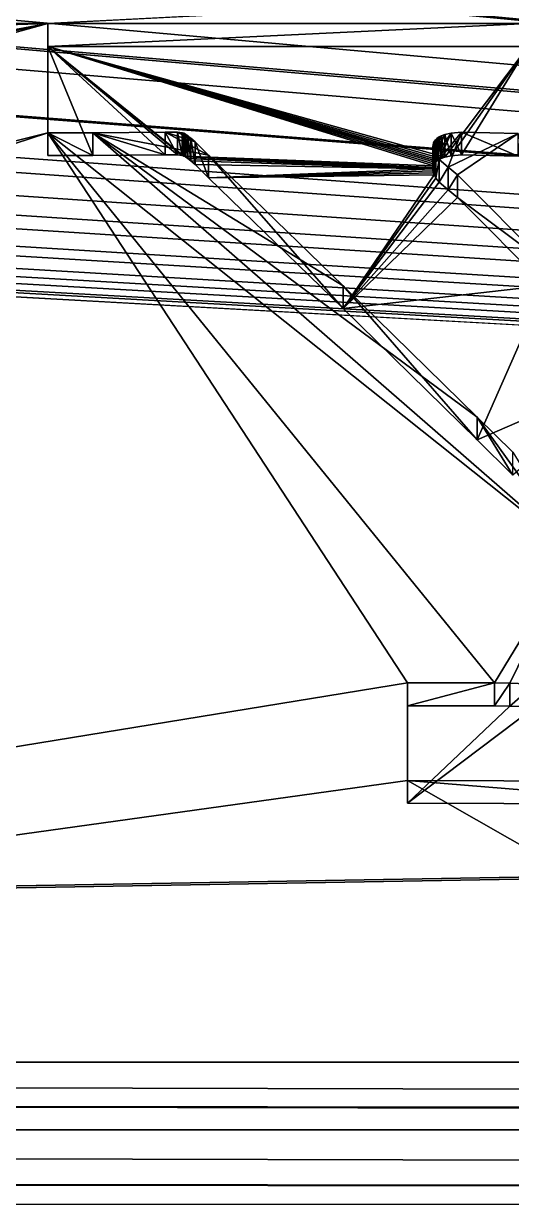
# Model space of a CAD drawing. Header units: metres. Extents: x 0 to 119, y 0 to 68.
# Drawn here: x 61.487 to 63.233, y 60.581 to 64.803 of the extents above; entities that cross this region are included whole.
import ezdxf

# ---------------------------------------------------------------- set-up
doc = ezdxf.new("R2010")
doc.units = ezdxf.units.M

msp = doc.modelspace()

# ---------------------------------------------------------------- linework, layer by layer
for points in [[(88.437897, 62.581509, 37.918488), (87.569298, 62.920338, 37.579655), (50.821098, 67, 33.5)], [(50.821098, 66, 34.5), (89.375198, 62.342007, 38.157993), (50.821098, 67, 33.5)], [(50.821098, 67, 33.5), (89.375198, 62.342007, 38.157993), (88.633743, 62.531464, 37.968533)], [(50.821098, 67, 33.5), (88.633743, 62.531464, 37.968533), (88.437897, 62.581509, 37.918488)], [(87.569298, 62.920338, 37.579655), (87.536636, 62.933086, 37.56691), (50.821098, 67, 33.5)], [(50.821098, 67, 33.5), (87.536636, 62.933086, 37.56691), (86.684731, 63.391529, 37.108467)], [(50.821098, 67, 33.5), (86.684731, 63.391529, 37.108467), (86.576988, 63.46772, 37.032284)], [(86.576988, 63.46772, 37.032284), (85.894836, 63.950054, 36.549946), (50.821098, 67, 33.5)], [(50.821098, 67, 33.5), (85.894836, 63.950054, 36.549946), (85.673393, 64.151131, 36.348873)], [(50.821098, 67, 33.5), (85.673393, 64.151131, 36.348873), (85.178619, 64.600388, 35.899612)], [(85.178619, 64.600388, 35.899612), (84.874023, 64.953468, 35.546532), (50.821098, 67, 33.5)], [(50.821098, 66, 34.5), (50.792446, 65.766663, 34.733341), (89.741478, 62.294712, 38.205288)], [(89.741478, 62.294712, 38.205288), (89.375198, 62.342007, 38.157993), (50.821098, 66, 34.5)], [(89.741478, 62.294712, 38.205288), (50.792446, 65.766663, 34.733341), (50.776531, 65.63707, 34.86293)], [(90.334648, 62.218117, 38.281879), (50.776531, 65.63707, 34.86293), (50.739777, 65.539383, 34.960613)], [(89.741478, 62.294712, 38.205288), (50.776531, 65.63707, 34.86293), (90.334648, 62.218117, 38.281879)], [(90.334648, 62.218117, 38.281879), (50.739777, 65.539383, 34.960613), (50.65696, 65.319267, 35.180725)], [(50.654789, 65.313507, 35.186493), (50.529243, 65.121895, 35.378098), (90.334648, 62.218117, 38.281879)], [(50.65696, 65.319267, 35.180725), (50.654789, 65.313507, 35.186493), (90.334648, 62.218117, 38.281879)], [(90.334648, 62.218117, 38.281879), (50.529243, 65.121895, 35.378098), (50.48299, 65.051315, 35.448681)], [(11.040807, 65.056313, 15.631657), (61.574043, 64.803192, 15.518578), (11.092014, 65.023819, 15.617141)], [(66.429298, 65.056313, 15.631657), (61.574043, 64.803192, 15.518578), (11.040807, 65.056313, 15.631657)], [(90.334648, 62.218117, 38.281879), (50.48299, 65.051315, 35.448681), (50.377182, 64.943848, 35.556145)], [(63.292458, 64.803192, 15.518578), (61.574043, 64.803192, 15.518578), (66.429298, 65.056313, 15.631657)], [(11.092014, 65.023819, 15.617141), (61.574043, 64.803192, 15.518578), (11.508127, 64.669487, 15.458845)], [(50.377182, 64.943848, 35.556145), (50.287701, 64.852966, 35.64703), (90.334648, 62.218117, 38.281879)], [(50.287701, 64.852966, 35.64703), (50.199875, 64.79055, 35.70945), (90.334648, 62.218117, 38.281879)], [(61.574043, 64.803192, 15.518578), (11.804089, 64.318237, 15.301926), (11.508127, 64.669487, 15.458845)], [(61.574043, 64.803192, 15.518578), (12.025978, 63.950264, 15.137533), (11.804089, 64.318237, 15.301926)], [(12.180837, 63.595631, 14.979101), (12.025978, 63.950264, 15.137533), (61.574043, 64.803192, 15.518578)], [(12.264416, 63.293896, 14.844301), (12.180837, 63.595631, 14.979101), (61.574043, 64.803192, 15.518578)], [(12.264416, 63.293896, 14.844301), (61.574043, 64.803192, 15.518578), (12.276782, 63.216114, 14.80955)], [(12.276782, 63.216114, 14.80955), (61.574043, 64.803192, 15.518578), (41.998653, 61.216206, 13.916095)], [(61.574043, 64.803192, 15.518578), (44.108002, 60.98106, 13.811046), (41.998653, 61.216206, 13.916095)], [(61.574043, 64.803192, 15.518578), (44.109184, 60.98093, 13.810987), (44.108002, 60.98106, 13.811046)], [(46.19746, 60.595196, 13.63866), (44.109184, 60.98093, 13.810987), (61.574043, 64.803192, 15.518578)], [(46.19746, 60.595196, 13.63866), (61.574043, 64.803192, 15.518578), (46.246803, 60.582371, 13.63293)], [(46.246803, 60.582371, 13.63293), (61.574043, 64.803192, 15.518578), (61.574043, 64.412682, 15.344118)], [(90.334648, 62.218117, 38.281879), (50.199875, 64.79055, 35.70945), (50.08651, 64.709984, 35.79002)], [(63.292458, 64.721611, 15.701184), (61.574043, 64.721611, 15.701184), (63.292458, 64.803192, 15.518578)], [(63.292458, 64.803192, 15.518578), (61.574043, 64.721611, 15.701184), (61.574043, 64.803192, 15.518578)], [(61.574043, 64.721611, 15.701184), (61.574043, 64.331108, 15.526724), (61.574043, 64.803192, 15.518578)], [(61.574043, 64.803192, 15.518578), (61.574043, 64.331108, 15.526724), (61.574043, 64.412682, 15.344118)], [(90.334648, 62.218117, 38.281879), (50.08651, 64.709984, 35.79002), (50.000286, 64.667099, 35.832905)], [(62.981323, 64.320343, 15.521915), (62.972263, 64.315514, 15.519759), (61.574043, 64.721611, 15.701184)], [(61.574043, 64.721611, 15.701184), (62.972263, 64.315514, 15.519759), (62.965752, 64.310692, 15.517606)], [(61.574043, 64.721611, 15.701184), (62.965752, 64.310692, 15.517606), (62.960835, 64.305679, 15.515366)], [(62.038204, 64.333496, 15.527792), (61.99324, 64.333519, 15.527803), (61.574043, 64.721611, 15.701184)], [(61.574043, 64.721611, 15.701184), (61.99324, 64.333519, 15.527803), (61.73423, 64.331108, 15.526724)], [(61.574043, 64.721611, 15.701184), (61.73423, 64.331108, 15.526724), (61.574043, 64.331108, 15.526724)], [(62.981323, 64.320343, 15.521915), (61.574043, 64.721611, 15.701184), (62.994362, 64.325111, 15.524047)], [(62.994362, 64.325111, 15.524047), (61.574043, 64.721611, 15.701184), (63.292458, 64.721611, 15.701184)], [(62.06036, 64.329201, 15.525872), (62.055729, 64.330833, 15.526602), (61.574043, 64.721611, 15.701184)], [(61.574043, 64.721611, 15.701184), (62.055729, 64.330833, 15.526602), (62.054634, 64.331108, 15.526724)], [(61.574043, 64.721611, 15.701184), (62.054634, 64.331108, 15.526724), (62.038204, 64.333496, 15.527792)], [(62.960835, 64.305679, 15.515366), (62.957256, 64.300591, 15.513092), (61.574043, 64.721611, 15.701184)], [(61.574043, 64.721611, 15.701184), (62.957256, 64.300591, 15.513092), (62.954441, 64.294632, 15.510428)], [(61.574043, 64.721611, 15.701184), (62.954441, 64.294632, 15.510428), (62.06036, 64.329201, 15.525872)], [(62.994362, 64.325111, 15.524047), (63.292458, 64.721611, 15.701184), (63.016891, 64.33004, 15.526248)], [(63.292458, 64.721611, 15.701184), (63.054638, 64.333504, 15.527796), (63.016891, 64.33004, 15.526248)], [(63.292458, 64.721611, 15.701184), (63.257278, 64.328323, 15.52548), (63.054638, 64.333504, 15.527796)], [(50.000286, 64.667099, 35.832905), (49.888046, 64.611275, 35.888733), (90.334648, 62.218117, 38.281879)], [(49.888046, 64.611275, 35.888733), (49.783546, 64.576668, 35.923332), (90.334648, 62.218117, 38.281879)], [(90.334648, 62.218117, 38.281879), (49.783546, 64.576668, 35.923332), (49.694962, 64.54734, 35.95266)], [(49.555313, 64.520775, 35.979225), (49.506683, 64.51152, 35.988472), (90.334648, 62.218117, 38.281879)], [(90.334648, 62.218117, 38.281879), (49.694962, 64.54734, 35.95266), (49.555313, 64.520775, 35.979225)], [(25.088182, 61.085785, 39.414211), (90.334648, 62.218117, 38.281879), (49.321098, 64.5, 36)], [(49.321098, 64.5, 36), (90.334648, 62.218117, 38.281879), (49.506683, 64.51152, 35.988472)], [(46.246803, 60.582371, 13.63293), (61.574043, 64.412682, 15.344118), (48.252769, 60.060982, 13.4)], [(48.252769, 60.060982, 13.4), (61.574043, 64.412682, 15.344118), (62.86113, 62.443775, 14.46451)], [(63.172905, 62.443775, 14.46451), (62.86113, 62.443775, 14.46451), (61.574043, 64.412682, 15.344118)], [(63.172905, 62.443775, 14.46451), (61.574043, 64.412682, 15.344118), (63.457287, 62.912918, 14.674102)], [(63.457287, 62.912918, 14.674102), (61.574043, 64.412682, 15.344118), (61.73423, 64.412682, 15.344118)], [(61.73423, 64.331108, 15.526724), (61.73423, 64.412682, 15.344118), (61.574043, 64.412682, 15.344118)], [(61.73423, 64.331108, 15.526724), (61.574043, 64.412682, 15.344118), (61.574043, 64.331108, 15.526724)], [(61.99324, 64.4151, 15.345198), (62.149372, 64.332626, 15.308355), (61.73423, 64.412682, 15.344118)], [(61.99324, 64.333519, 15.527803), (61.99324, 64.4151, 15.345198), (61.73423, 64.412682, 15.344118)], [(63.457287, 62.912918, 14.674102), (61.73423, 64.412682, 15.344118), (63.109867, 63.39465, 14.889313)], [(61.73423, 64.412682, 15.344118), (62.149372, 64.332626, 15.308355), (62.630264, 63.864819, 15.09936)], [(61.73423, 64.412682, 15.344118), (62.630264, 63.864819, 15.09936), (63.109867, 63.39465, 14.889313)], [(61.99324, 64.333519, 15.527803), (61.73423, 64.412682, 15.344118), (61.73423, 64.331108, 15.526724)], [(62.038204, 64.415077, 15.345187), (62.100582, 64.380447, 15.329714), (61.99324, 64.4151, 15.345198)], [(61.99324, 64.4151, 15.345198), (62.100582, 64.380447, 15.329714), (62.149372, 64.332626, 15.308355)], [(62.038204, 64.333496, 15.527792), (62.038204, 64.415077, 15.345187), (61.99324, 64.4151, 15.345198)], [(62.038204, 64.333496, 15.527792), (61.99324, 64.4151, 15.345198), (61.99324, 64.333519, 15.527803)], [(62.054634, 64.412682, 15.344118), (62.085651, 64.393776, 15.33567), (62.038204, 64.415077, 15.345187)], [(62.038204, 64.415077, 15.345187), (62.085651, 64.393776, 15.33567), (62.100582, 64.380447, 15.329714)], [(62.054634, 64.331108, 15.526724), (62.054634, 64.412682, 15.344118), (62.038204, 64.415077, 15.345187)], [(62.054634, 64.331108, 15.526724), (62.038204, 64.415077, 15.345187), (62.038204, 64.333496, 15.527792)], [(62.055729, 64.412407, 15.343997), (62.074623, 64.402382, 15.339516), (62.054634, 64.412682, 15.344118)], [(62.054634, 64.412682, 15.344118), (62.074623, 64.402382, 15.339516), (62.085651, 64.393776, 15.33567)], [(62.055729, 64.330833, 15.526602), (62.055729, 64.412407, 15.343997), (62.054634, 64.412682, 15.344118)], [(62.055729, 64.330833, 15.526602), (62.054634, 64.412682, 15.344118), (62.054634, 64.331108, 15.526724)], [(62.06036, 64.410774, 15.343266), (62.06646, 64.407684, 15.341887), (62.055729, 64.412407, 15.343997)], [(62.055729, 64.412407, 15.343997), (62.06646, 64.407684, 15.341887), (62.074623, 64.402382, 15.339516)], [(62.06036, 64.329201, 15.525872), (62.06036, 64.410774, 15.343266), (62.055729, 64.412407, 15.343997)], [(62.06036, 64.329201, 15.525872), (62.055729, 64.412407, 15.343997), (62.055729, 64.330833, 15.526602)], [(62.06646, 64.326111, 15.524492), (62.06646, 64.407684, 15.341887), (62.06036, 64.410774, 15.343266)], [(62.06646, 64.326111, 15.524492), (62.06036, 64.410774, 15.343266), (62.06036, 64.329201, 15.525872)], [(62.074623, 64.320801, 15.522122), (62.074623, 64.402382, 15.339516), (62.06646, 64.407684, 15.341887)], [(62.074623, 64.320801, 15.522122), (62.06646, 64.407684, 15.341887), (62.06646, 64.326111, 15.524492)], [(62.085651, 64.312187, 15.518275), (62.085651, 64.393776, 15.33567), (62.074623, 64.402382, 15.339516)], [(62.085651, 64.312187, 15.518275), (62.074623, 64.402382, 15.339516), (62.074623, 64.320801, 15.522122)], [(62.100582, 64.298859, 15.512321), (62.100582, 64.380447, 15.329714), (62.085651, 64.393776, 15.33567)], [(62.100582, 64.298859, 15.512321), (62.085651, 64.393776, 15.33567), (62.085651, 64.312187, 15.518275)], [(62.965752, 64.392265, 15.334999), (62.952274, 64.357597, 15.319509), (62.95208, 64.364716, 15.322688)], [(62.965752, 64.392265, 15.334999), (62.95208, 64.364716, 15.322688), (62.960835, 64.38726, 15.332759)], [(62.972263, 64.397095, 15.337153), (62.95369, 64.350639, 15.316401), (62.952274, 64.357597, 15.319509)], [(62.972263, 64.397095, 15.337153), (62.952274, 64.357597, 15.319509), (62.965752, 64.392265, 15.334999)], [(62.981323, 64.401917, 15.33931), (62.956543, 64.34301, 15.312992), (62.95369, 64.350639, 15.316401)], [(62.981323, 64.401917, 15.33931), (62.95369, 64.350639, 15.316401), (62.972263, 64.397095, 15.337153)], [(62.994362, 64.406685, 15.34144), (62.962769, 64.332153, 15.308142), (62.956543, 64.34301, 15.312992)], [(62.994362, 64.406685, 15.34144), (62.956543, 64.34301, 15.312992), (62.981323, 64.401917, 15.33931)], [(62.965752, 64.310692, 15.517606), (62.965752, 64.392265, 15.334999), (62.960835, 64.38726, 15.332759)], [(63.016891, 64.411621, 15.343643), (62.97501, 64.31723, 15.301476), (62.962769, 64.332153, 15.308142)], [(63.016891, 64.411621, 15.343643), (62.962769, 64.332153, 15.308142), (62.994362, 64.406685, 15.34144)], [(62.972263, 64.315514, 15.519759), (62.972263, 64.397095, 15.337153), (62.965752, 64.392265, 15.334999)], [(62.972263, 64.315514, 15.519759), (62.965752, 64.392265, 15.334999), (62.965752, 64.310692, 15.517606)], [(62.981323, 64.320343, 15.521915), (62.981323, 64.401917, 15.33931), (62.972263, 64.397095, 15.337153)], [(62.981323, 64.320343, 15.521915), (62.972263, 64.397095, 15.337153), (62.972263, 64.315514, 15.519759)], [(63.054638, 64.415085, 15.34519), (63.006325, 64.28949, 15.289083), (62.97501, 64.31723, 15.301476)], [(63.054638, 64.415085, 15.34519), (62.97501, 64.31723, 15.301476), (63.016891, 64.411621, 15.343643)], [(62.994362, 64.325111, 15.524047), (62.994362, 64.406685, 15.34144), (62.981323, 64.401917, 15.33931)], [(62.994362, 64.325111, 15.524047), (62.981323, 64.401917, 15.33931), (62.981323, 64.320343, 15.521915)], [(63.016891, 64.33004, 15.526248), (63.016891, 64.411621, 15.343643), (62.994362, 64.406685, 15.34144)], [(63.016891, 64.33004, 15.526248), (62.994362, 64.406685, 15.34144), (62.994362, 64.325111, 15.524047)], [(63.257278, 64.409904, 15.342875), (63.006325, 64.28949, 15.289083), (63.054638, 64.415085, 15.34519)], [(63.257278, 64.409904, 15.342875), (63.039928, 64.262177, 15.276877), (63.006325, 64.28949, 15.289083)], [(63.054638, 64.333504, 15.527796), (63.054638, 64.415085, 15.34519), (63.016891, 64.411621, 15.343643)], [(63.054638, 64.333504, 15.527796), (63.016891, 64.411621, 15.343643), (63.016891, 64.33004, 15.526248)], [(63.353302, 63.947529, 15.13631), (63.039928, 64.262177, 15.276877), (63.257278, 64.409904, 15.342875)], [(63.257278, 64.328323, 15.52548), (63.257278, 64.409904, 15.342875), (63.054638, 64.415085, 15.34519)], [(63.257278, 64.328323, 15.52548), (63.054638, 64.415085, 15.34519), (63.054638, 64.333504, 15.527796)], [(62.149372, 64.251053, 15.49096), (62.149372, 64.332626, 15.308355), (62.100582, 64.380447, 15.329714)], [(62.149372, 64.251053, 15.49096), (62.100582, 64.380447, 15.329714), (62.100582, 64.298859, 15.512321)], [(62.960835, 64.38726, 15.332759), (62.95208, 64.364716, 15.322688), (62.952682, 64.369728, 15.32493)], [(62.952682, 64.288155, 15.507535), (62.952682, 64.369728, 15.32493), (62.95208, 64.364716, 15.322688)], [(62.95208, 64.283134, 15.505294), (62.95208, 64.364716, 15.322688), (62.952274, 64.357597, 15.319509)], [(62.952682, 64.288155, 15.507535), (62.95208, 64.364716, 15.322688), (62.95208, 64.283134, 15.505294)], [(62.95208, 64.283134, 15.505294), (62.952274, 64.357597, 15.319509), (62.952274, 64.276016, 15.502115)], [(62.952274, 64.276016, 15.502115), (62.952274, 64.357597, 15.319509), (62.95369, 64.350639, 15.316401)], [(62.952274, 64.276016, 15.502115), (62.95369, 64.350639, 15.316401), (62.95369, 64.269058, 15.499007)], [(62.960835, 64.38726, 15.332759), (62.952682, 64.369728, 15.32493), (62.957256, 64.382172, 15.330486)], [(62.957256, 64.382172, 15.330486), (62.952682, 64.369728, 15.32493), (62.954441, 64.376205, 15.327823)], [(62.954441, 64.294632, 15.510428), (62.954441, 64.376205, 15.327823), (62.952682, 64.369728, 15.32493)], [(62.954441, 64.294632, 15.510428), (62.952682, 64.369728, 15.32493), (62.952682, 64.288155, 15.507535)], [(62.95369, 64.269058, 15.499007), (62.95369, 64.350639, 15.316401), (62.956543, 64.34301, 15.312992)], [(62.957256, 64.300591, 15.513092), (62.957256, 64.382172, 15.330486), (62.954441, 64.376205, 15.327823)], [(62.957256, 64.300591, 15.513092), (62.954441, 64.376205, 15.327823), (62.954441, 64.294632, 15.510428)], [(62.960835, 64.305679, 15.515366), (62.960835, 64.38726, 15.332759), (62.957256, 64.382172, 15.330486)], [(62.960835, 64.305679, 15.515366), (62.957256, 64.382172, 15.330486), (62.957256, 64.300591, 15.513092)], [(62.965752, 64.310692, 15.517606), (62.960835, 64.38726, 15.332759), (62.960835, 64.305679, 15.515366)], [(62.06036, 64.329201, 15.525872), (62.954441, 64.294632, 15.510428), (62.952682, 64.288155, 15.507535)], [(62.06036, 64.329201, 15.525872), (62.952682, 64.288155, 15.507535), (62.06646, 64.326111, 15.524492)], [(62.06646, 64.326111, 15.524492), (62.952682, 64.288155, 15.507535), (62.074623, 64.320801, 15.522122)], [(62.085651, 64.312187, 15.518275), (62.074623, 64.320801, 15.522122), (62.95208, 64.283134, 15.505294)], [(62.95208, 64.283134, 15.505294), (62.074623, 64.320801, 15.522122), (62.952682, 64.288155, 15.507535)], [(62.95208, 64.283134, 15.505294), (62.100582, 64.298859, 15.512321), (62.085651, 64.312187, 15.518275)], [(62.630264, 63.783245, 15.281967), (62.630264, 63.864819, 15.09936), (62.149372, 64.332626, 15.308355)], [(62.630264, 63.783245, 15.281967), (62.149372, 64.332626, 15.308355), (62.149372, 64.251053, 15.49096)], [(62.95369, 64.269058, 15.499007), (62.956543, 64.34301, 15.312992), (62.956543, 64.261429, 15.495598)], [(62.956543, 64.261429, 15.495598), (62.956543, 64.34301, 15.312992), (62.962769, 64.332153, 15.308142)], [(62.956543, 64.261429, 15.495598), (62.962769, 64.332153, 15.308142), (62.962769, 64.250572, 15.490747)], [(62.962769, 64.250572, 15.490747), (62.962769, 64.332153, 15.308142), (62.97501, 64.31723, 15.301476)], [(62.962769, 64.250572, 15.490747), (62.97501, 64.31723, 15.301476), (62.97501, 64.235649, 15.484081)], [(62.97501, 64.235649, 15.484081), (62.97501, 64.31723, 15.301476), (63.006325, 64.28949, 15.289083)], [(62.95208, 64.283134, 15.505294), (62.149372, 64.251053, 15.49096), (62.100582, 64.298859, 15.512321)], [(62.952274, 64.276016, 15.502115), (62.149372, 64.251053, 15.49096), (62.95208, 64.283134, 15.505294)], [(62.952274, 64.276016, 15.502115), (62.95369, 64.269058, 15.499007), (62.149372, 64.251053, 15.49096)], [(62.149372, 64.251053, 15.49096), (62.95369, 64.269058, 15.499007), (62.956543, 64.261429, 15.495598)], [(62.97501, 64.235649, 15.484081), (63.006325, 64.28949, 15.289083), (63.006325, 64.207909, 15.471688)], [(63.006325, 64.207909, 15.471688), (63.006325, 64.28949, 15.289083), (63.039928, 64.262177, 15.276877)], [(62.149372, 64.251053, 15.49096), (62.956543, 64.261429, 15.495598), (62.630264, 63.783245, 15.281967)], [(62.956543, 64.261429, 15.495598), (62.962769, 64.250572, 15.490747), (62.630264, 63.783245, 15.281967)], [(62.630264, 63.783245, 15.281967), (62.962769, 64.250572, 15.490747), (62.97501, 64.235649, 15.484081)], [(62.630264, 63.783245, 15.281967), (62.97501, 64.235649, 15.484081), (63.006325, 64.207909, 15.471688)], [(63.006325, 64.207909, 15.471688), (63.039928, 64.262177, 15.276877), (63.039928, 64.180588, 15.459483)], [(63.039928, 64.180588, 15.459483), (63.039928, 64.262177, 15.276877), (63.353302, 63.947529, 15.13631)], [(63.006325, 64.207909, 15.471688), (63.039928, 64.180588, 15.459483), (62.630264, 63.783245, 15.281967)], [(62.630264, 63.783245, 15.281967), (63.039928, 64.180588, 15.459483), (63.353302, 63.865944, 15.318915)], [(63.039928, 64.180588, 15.459483), (63.353302, 63.947529, 15.13631), (63.353302, 63.865944, 15.318915)], [(62.630264, 63.783245, 15.281967), (63.353302, 63.865944, 15.318915), (63.109867, 63.313076, 15.071919)], [(63.109867, 63.313076, 15.071919), (63.109867, 63.39465, 14.889313), (62.630264, 63.864819, 15.09936)], [(63.109867, 63.313076, 15.071919), (62.630264, 63.864819, 15.09936), (62.630264, 63.783245, 15.281967)], [(63.109867, 63.313076, 15.071919), (63.353302, 63.865944, 15.318915), (63.663841, 63.553074, 15.179138)], [(63.109867, 63.313076, 15.071919), (63.663841, 63.553074, 15.179138), (63.238239, 63.18745, 15.015797)], [(63.109867, 63.39465, 14.889313), (63.238239, 63.269028, 14.833192), (63.457287, 62.912918, 14.674102)], [(63.238239, 63.18745, 15.015797), (63.238239, 63.269028, 14.833192), (63.109867, 63.39465, 14.889313)], [(63.238239, 63.18745, 15.015797), (63.109867, 63.39465, 14.889313), (63.109867, 63.313076, 15.071919)], [(63.227757, 62.442207, 14.463809), (63.172905, 62.443775, 14.46451), (63.457287, 62.912918, 14.674102)], [(63.227757, 62.442207, 14.463809), (63.457287, 62.912918, 14.674102), (63.318176, 62.439247, 14.462489)], [(48.252769, 60.060982, 13.4), (62.86113, 62.443775, 14.46451), (62.86113, 62.09478, 14.308599)], [(62.86113, 62.362194, 14.647116), (62.86113, 62.443775, 14.46451), (63.172905, 62.443775, 14.46451)], [(62.86113, 62.362194, 14.647116), (63.172905, 62.443775, 14.46451), (63.172905, 62.362194, 14.647116)], [(62.86113, 62.362194, 14.647116), (62.86113, 62.013206, 14.491204), (62.86113, 62.443775, 14.46451)], [(62.86113, 62.443775, 14.46451), (62.86113, 62.013206, 14.491204), (62.86113, 62.09478, 14.308599)], [(63.172905, 62.362194, 14.647116), (63.172905, 62.443775, 14.46451), (63.227757, 62.442207, 14.463809)], [(63.172905, 62.362194, 14.647116), (63.227757, 62.442207, 14.463809), (63.227757, 62.360626, 14.646416)], [(63.227757, 62.360626, 14.646416), (63.227757, 62.442207, 14.463809), (63.318176, 62.439247, 14.462489)], [(63.227757, 62.360626, 14.646416), (63.318176, 62.439247, 14.462489), (63.318176, 62.35767, 14.645094)], [(63.227757, 62.360626, 14.646416), (62.86113, 62.013206, 14.491204), (62.86113, 62.362194, 14.647116)], [(63.227757, 62.360626, 14.646416), (62.86113, 62.362194, 14.647116), (63.172905, 62.362194, 14.647116)], [(63.318176, 62.35767, 14.645094), (62.86113, 62.013206, 14.491204), (63.227757, 62.360626, 14.646416)], [(63.318176, 62.35767, 14.645094), (63.895912, 62.009193, 14.489413), (62.86113, 62.013206, 14.491204)], [(25.088182, 61.085785, 39.414211), (90.871201, 62.214554, 38.285446), (90.334648, 62.218117, 38.281879)], [(117.121101, 61.085785, 39.414211), (90.871201, 62.214554, 38.285446), (25.088182, 61.085785, 39.414211)], [(48.252769, 60.060982, 13.4), (62.86113, 62.09478, 14.308599), (66.429298, 60.060982, 13.4)], [(66.429298, 60.060982, 13.4), (62.86113, 62.09478, 14.308599), (63.895912, 62.090775, 14.306807)], [(63.895912, 62.009193, 14.489413), (63.895912, 62.090775, 14.306807), (62.86113, 62.09478, 14.308599)], [(63.895912, 62.009193, 14.489413), (62.86113, 62.09478, 14.308599), (62.86113, 62.013206, 14.491204)], [(25.112989, 60.975807, 39.516232), (117.121101, 60.853237, 39.61359), (25.088182, 61.085785, 39.414211)], [(25.088182, 61.085785, 39.414211), (117.121101, 60.853237, 39.61359), (117.121101, 61.085785, 39.414211)], [(25.143026, 60.842651, 39.611774), (117.121101, 60.84684, 39.617538), (25.112989, 60.975807, 39.516232)], [(25.112989, 60.975807, 39.516232), (117.121101, 60.84684, 39.617538), (117.121101, 60.853237, 39.61359)], [(25.143026, 60.842651, 39.611774), (117.121101, 60.584591, 39.779438), (117.121101, 60.84684, 39.617538)], [(25.177406, 60.690239, 39.721138), (117.121101, 60.584591, 39.779438), (25.143026, 60.842651, 39.611774)], [(25.203075, 60.576447, 39.775513), (117.121101, 60.579384, 39.781609), (25.177406, 60.690239, 39.721138)], [(25.177406, 60.690239, 39.721138), (117.121101, 60.579384, 39.781609), (117.121101, 60.584591, 39.779438)]]:
    msp.add_3dface(points)

doc.saveas('drawing.dxf')
